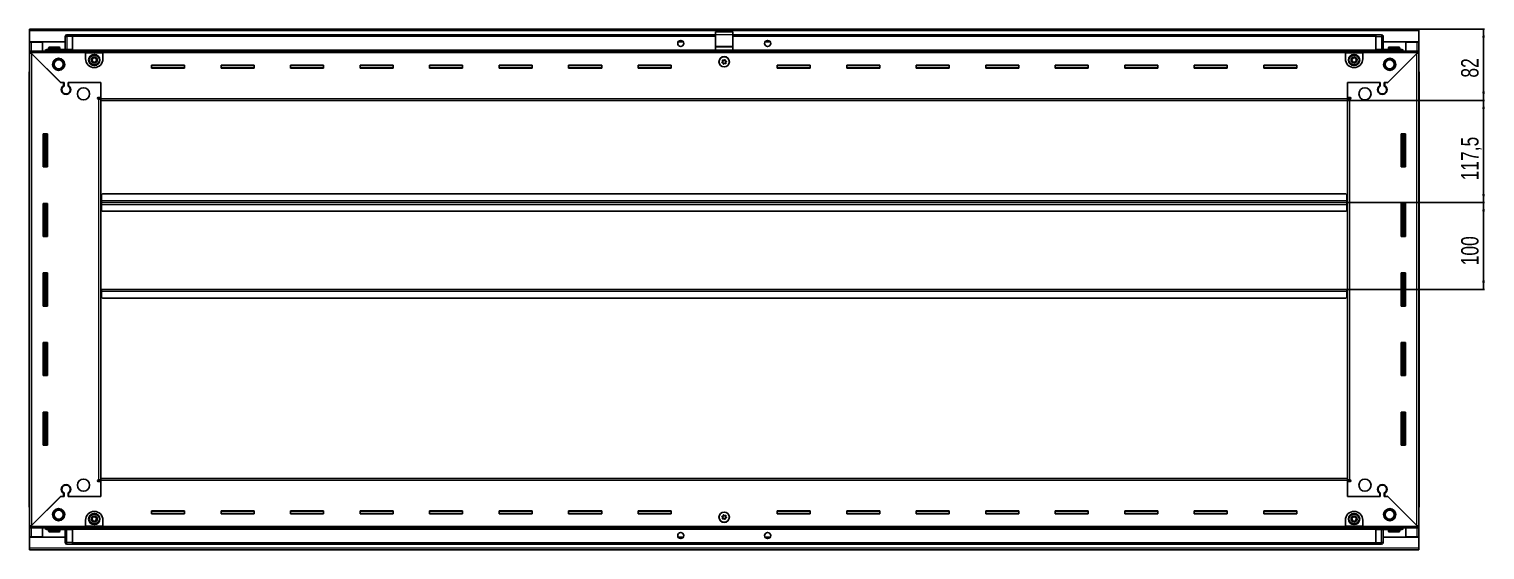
# Model space of a CAD drawing. Header units: millimetres. Extents: x 1132 to 6862, y -937 to 1933.
# Drawn here: x 5187 to 6862, y 1148 to 1747 of the extents above; entities that cross this region are included whole.
import ezdxf

# ---------------------------------------------------------------- set-up
doc = ezdxf.new("R2010")
doc.units = ezdxf.units.MM
doc.layers.add('FORMAT', color=7, linetype='Continuous')
doc.styles.add('SLDTEXTSTYLE0', font='TXT', dxfattribs={"width": 0.75})
doc.dimstyles.new('SLDDIMSTYLE0', dxfattribs={"dimtxt": 20, "dimasz": 10, "dimexe": 0, "dimexo": 0.0625, "dimgap": 5, "dimtad": 2, "dimdec": 1, "dimrnd": 1e-09, "dimzin": 12, "dimdsep": 46, "dimtxsty": 'SLDTEXTSTYLE0', "dimsah": 1, "dimcen": 0.09, "dimadec": 0, "dimazin": 3, "dimtfac": 1, "dimtofl": 0, "dimtmove": 0, "dimatfit": 3, "dimfxl": 0, "dimfrac": 2, "dimtolj": 1, "dimtzin": 12, "dimarcsym": 0})

# ---------------------------------------------------------------- blocks, each defined once
blk = doc.blocks.new('_D_6')
at = {"layer": 'FORMAT'}
for p, q in [((6786.1, 1746.6), (6861.6, 1746.6)), ((6860.6, 1746.6), (6860.6, 1664.6)), ((6704.1, 1664.6), (6861.6, 1664.6))]:
    blk.add_line(p, q, dxfattribs=at)
for points in [[(6860.6, 1746.6), (6859.1, 1736.6), (6862.1, 1736.6)], [(6860.6, 1664.6), (6862.1, 1674.6), (6859.1, 1674.6)]]:
    blk.add_solid(points, dxfattribs=at)
at = {"layer": 'FORMAT', "insert": (6834.8, 1690.8), "char_height": 20, "attachment_point": 1, "rotation": 90, "style": 'SLDTEXTSTYLE0'}
blk.add_mtext('82', dxfattribs=at)
blk = doc.blocks.new('_D_7')
at = {"layer": 'FORMAT'}
for p, q in [((6704.1, 1664.6), (6861.6, 1664.6)), ((6860.6, 1547.1), (6860.6, 1664.6)), ((6703.1, 1547.1), (6861.6, 1547.1))]:
    blk.add_line(p, q, dxfattribs=at)
for points in [[(6860.6, 1664.6), (6859.1, 1654.6), (6862.1, 1654.6)], [(6860.6, 1547.1), (6862.1, 1557.1), (6859.1, 1557.1)]]:
    blk.add_solid(points, dxfattribs=at)
at = {"layer": 'FORMAT', "insert": (6834.8, 1572.6), "char_height": 20, "attachment_point": 1, "rotation": 90, "style": 'SLDTEXTSTYLE0'}
blk.add_mtext('117,5', dxfattribs=at)
blk = doc.blocks.new('_D_8')
at = {"layer": 'FORMAT'}
for p, q in [((6703.1, 1547.1), (6861.6, 1547.1)), ((6860.6, 1547.1), (6860.6, 1447.1)), ((6703.1, 1447.1), (6861.6, 1447.1))]:
    blk.add_line(p, q, dxfattribs=at)
for points in [[(6860.6, 1547.1), (6859.1, 1537.1), (6862.1, 1537.1)], [(6860.6, 1447.1), (6862.1, 1457.1), (6859.1, 1457.1)]]:
    blk.add_solid(points, dxfattribs=at)
at = {"layer": 'FORMAT', "insert": (6834.8, 1474.9), "char_height": 20, "attachment_point": 1, "rotation": 90, "style": 'SLDTEXTSTYLE0'}
blk.add_mtext('100', dxfattribs=at)

msp = doc.modelspace()

# ---------------------------------------------------------------- linework, layer by layer
at = {"color": 7, "linetype": 'Continuous', "lineweight": 25}
for p, q in [((5187.1, 1746.6), (6786.1, 1746.6)), ((5187.1, 1744.5), (5187.1, 1746.6)), ((5187.1, 1732.1), (5187.1, 1744.5)), ((5976.6, 1743.6), (5996.6, 1743.6)), ((5976.6, 1740.34), (5976.6, 1743.6)), ((5996.6, 1740.34), (5996.6, 1743.6)), ((6786.1, 1746.6), (6786.1, 1744.5)), ((6786.1, 1744.5), (6786.1, 1732.1)), ((5228.1, 1732.1), (5187.1, 1732.1)), ((5187.1, 1731.6), (5187.1, 1732.1)), ((5187.1, 1731.6), (5189.2, 1731.6)), ((5187.1, 1721.35), (5187.1, 1731.6)), ((5188.6, 1731.6), (5188.6, 1732.1)), ((5202.1, 1731.6), (5189.2, 1731.6)), ((5202.1, 1721.35), (5202.1, 1731.6)), ((5228.1, 1723.1), (5228.1, 1738.1)), ((5228.78, 1739.6), (5228.78, 1739.6)), ((5230.1, 1740.1), (5236.6, 1740.1)), ((5230.1, 1740.1), (5236.6, 1740.1)), ((5236.6, 1740.1), (5236.6, 1740.1)), ((5236.6, 1740.1), (5236.6, 1740.1)), ((5236.6, 1740.1), (5236.6, 1738.1)), ((5976.6, 1739.95), (5236.6, 1739.95)), ((5236.6, 1723.1), (5236.6, 1738.1)), ((5939.47, 1732.1), (5933.73, 1732.1)), ((5976.6, 1727.19), (5976.6, 1740.34)), ((5976.6, 1726.1), (5976.6, 1727.19)), ((5976.6, 1726.1), (5996.6, 1726.1)), ((5976.6, 1722.6), (5976.6, 1726.1)), ((5996.6, 1727.19), (5996.6, 1740.34)), ((6736.6, 1739.95), (5996.6, 1739.95)), ((5996.6, 1726.1), (5996.6, 1727.19)), ((5996.6, 1722.6), (5996.6, 1726.1)), ((6039.47, 1732.1), (6033.73, 1732.1)), ((6736.6, 1740.1), (6736.6, 1740.1)), ((6743.1, 1740.1), (6736.6, 1740.1)), ((6743.1, 1740.1), (6736.6, 1740.1)), ((6736.6, 1740.1), (6736.6, 1738.1)), ((6736.6, 1723.1), (6736.6, 1738.1)), ((6745.1, 1738.1), (6745.1, 1738.1)), ((6745.1, 1723.1), (6745.1, 1738.1)), ((6786.1, 1732.1), (6745.1, 1732.1)), ((6771.1, 1721.35), (6771.1, 1731.6)), ((6771.1, 1731.6), (6784, 1731.6)), ((6784, 1731.6), (6786.1, 1731.6)), ((6784.6, 1731.6), (6784.6, 1732.1)), ((6786.1, 1731.6), (6786.1, 1732.1)), ((6786.1, 1731.6), (6786.1, 1721.35)), ((5187.1, 1719.85), (5187.1, 1721.35)), ((5187.1, 1721.35), (5188.1, 1721.35)), ((5187.1, 1719.35), (5187.1, 1719.85)), ((5187.1, 1719.85), (5188.1, 1719.85)), ((5187.1, 1174.85), (5187.1, 1719.35)), ((5188.6, 1719.35), (5187.1, 1719.35)), ((5188.1, 1719.85), (5188.1, 1721.35)), ((5188.1, 1721.35), (5251.6, 1721.35)), ((5188.7, 1719.25), (5222.6, 1685.35)), ((5223.3, 1684.65), (5189.2, 1718.75)), ((5207.6, 1723.1), (5236.6, 1723.1)), ((5209.1, 1725), (5209.1, 1723.1)), ((5209.9, 1725.8), (5221.3, 1725.8)), ((5222.1, 1723.1), (5222.1, 1725)), ((5236.6, 1723.1), (5236.6, 1722.6)), ((5236.6, 1721.95), (6736.6, 1721.95)), ((5251.6, 1719.25), (5251.6, 1721.35)), ((5251.6, 1721.35), (5271.6, 1721.35)), ((5251.6, 1719.85), (5271.6, 1719.85)), ((5251.6, 1712.35), (5251.6, 1719.25)), ((5271.6, 1721.35), (5271.6, 1719.25)), ((5271.6, 1721.35), (6701.6, 1721.35)), ((5271.6, 1719.25), (5271.6, 1712.35)), ((5976.6, 1722.6), (5996.6, 1722.6)), ((5980.6, 1722.6), (5980.6, 1721.95)), ((5983.1, 1721.95), (5983.1, 1722.6)), ((5990.1, 1721.95), (5990.1, 1722.6)), ((5992.6, 1721.95), (5992.6, 1722.6)), ((6701.6, 1719.25), (6701.6, 1721.35)), ((6701.6, 1721.35), (6721.6, 1721.35)), ((6701.6, 1719.85), (6721.6, 1719.85)), ((6701.6, 1712.35), (6701.6, 1719.25)), ((6721.6, 1721.35), (6785.1, 1721.35)), ((6721.6, 1721.35), (6721.6, 1719.25)), ((6721.6, 1719.25), (6721.6, 1712.35)), ((6736.6, 1723.1), (6736.6, 1722.6)), ((6765.6, 1723.1), (6736.6, 1723.1)), ((6784, 1718.75), (6749.9, 1684.65)), ((6750.6, 1685.35), (6784.5, 1719.25)), ((6751.1, 1725), (6751.1, 1723.1)), ((6751.9, 1725.8), (6763.3, 1725.8)), ((6764.1, 1723.1), (6764.1, 1725)), ((6784.6, 1719.35), (6786.1, 1719.35)), ((6785.1, 1719.85), (6785.1, 1721.35)), ((6785.1, 1721.35), (6786.1, 1721.35)), ((6785.1, 1719.85), (6786.1, 1719.85)), ((6786.1, 1719.85), (6786.1, 1721.35)), ((6786.1, 1719.85), (6786.1, 1719.35)), ((6786.1, 1719.35), (6786.1, 1174.85)), ((5186.6, 1696.6), (5186.6, 1690.1)), ((5186.6, 1690.1), (5186.6, 1696.6)), ((5365.6, 1705.1), (5327.6, 1705.1)), ((5327.6, 1705.1), (5327.6, 1701.6)), ((5365.6, 1702.35), (5327.6, 1702.35)), ((5327.6, 1701.6), (5365.6, 1701.6)), ((5365.6, 1701.6), (5365.6, 1705.1)), ((5445.6, 1705.1), (5407.6, 1705.1)), ((5407.6, 1705.1), (5407.6, 1701.6)), ((5445.6, 1702.35), (5407.6, 1702.35)), ((5407.6, 1701.6), (5445.6, 1701.6)), ((5445.6, 1701.6), (5445.6, 1705.1)), ((5525.6, 1705.1), (5487.6, 1705.1)), ((5487.6, 1705.1), (5487.6, 1701.6)), ((5525.6, 1702.35), (5487.6, 1702.35)), ((5487.6, 1701.6), (5525.6, 1701.6)), ((5525.6, 1701.6), (5525.6, 1705.1)), ((5605.6, 1705.1), (5567.6, 1705.1)), ((5567.6, 1705.1), (5567.6, 1701.6)), ((5605.6, 1702.35), (5567.6, 1702.35)), ((5567.6, 1701.6), (5605.6, 1701.6)), ((5605.6, 1701.6), (5605.6, 1705.1)), ((5685.6, 1705.1), (5647.6, 1705.1)), ((5647.6, 1705.1), (5647.6, 1701.6)), ((5685.6, 1702.35), (5647.6, 1702.35)), ((5647.6, 1701.6), (5685.6, 1701.6)), ((5685.6, 1701.6), (5685.6, 1705.1)), ((5765.6, 1705.1), (5727.6, 1705.1)), ((5727.6, 1705.1), (5727.6, 1701.6)), ((5765.6, 1702.35), (5727.6, 1702.35)), ((5727.6, 1701.6), (5765.6, 1701.6)), ((5765.6, 1701.6), (5765.6, 1705.1)), ((5845.6, 1705.1), (5807.6, 1705.1)), ((5807.6, 1705.1), (5807.6, 1701.6)), ((5845.6, 1702.35), (5807.6, 1702.35)), ((5807.6, 1701.6), (5845.6, 1701.6)), ((5845.6, 1701.6), (5845.6, 1705.1)), ((5925.6, 1705.1), (5887.6, 1705.1)), ((5887.6, 1705.1), (5887.6, 1701.6)), ((5925.6, 1702.35), (5887.6, 1702.35)), ((5887.6, 1701.6), (5925.6, 1701.6)), ((5925.6, 1701.6), (5925.6, 1705.1)), ((6085.6, 1705.1), (6047.6, 1705.1)), ((6047.6, 1705.1), (6047.6, 1701.6)), ((6085.6, 1702.35), (6047.6, 1702.35)), ((6047.6, 1701.6), (6085.6, 1701.6)), ((6085.6, 1701.6), (6085.6, 1705.1)), ((6165.6, 1705.1), (6127.6, 1705.1)), ((6127.6, 1705.1), (6127.6, 1701.6)), ((6165.6, 1702.35), (6127.6, 1702.35)), ((6127.6, 1701.6), (6165.6, 1701.6)), ((6165.6, 1701.6), (6165.6, 1705.1)), ((6245.6, 1705.1), (6207.6, 1705.1)), ((6207.6, 1705.1), (6207.6, 1701.6)), ((6245.6, 1702.35), (6207.6, 1702.35)), ((6207.6, 1701.6), (6245.6, 1701.6)), ((6245.6, 1701.6), (6245.6, 1705.1)), ((6325.6, 1705.1), (6287.6, 1705.1)), ((6287.6, 1705.1), (6287.6, 1701.6)), ((6325.6, 1702.35), (6287.6, 1702.35)), ((6287.6, 1701.6), (6325.6, 1701.6)), ((6325.6, 1701.6), (6325.6, 1705.1)), ((6405.6, 1705.1), (6367.6, 1705.1)), ((6367.6, 1705.1), (6367.6, 1701.6)), ((6405.6, 1702.35), (6367.6, 1702.35)), ((6367.6, 1701.6), (6405.6, 1701.6)), ((6405.6, 1701.6), (6405.6, 1705.1)), ((6485.6, 1705.1), (6447.6, 1705.1)), ((6447.6, 1705.1), (6447.6, 1701.6)), ((6485.6, 1702.35), (6447.6, 1702.35)), ((6447.6, 1701.6), (6485.6, 1701.6)), ((6485.6, 1701.6), (6485.6, 1705.1)), ((6565.6, 1705.1), (6527.6, 1705.1)), ((6527.6, 1705.1), (6527.6, 1701.6)), ((6565.6, 1702.35), (6527.6, 1702.35)), ((6527.6, 1701.6), (6565.6, 1701.6)), ((6565.6, 1701.6), (6565.6, 1705.1)), ((6645.6, 1705.1), (6607.6, 1705.1)), ((6607.6, 1705.1), (6607.6, 1701.6)), ((6645.6, 1702.35), (6607.6, 1702.35)), ((6607.6, 1701.6), (6645.6, 1701.6)), ((6645.6, 1701.6), (6645.6, 1705.1)), ((6786.1, 1697.93), (6786.1, 1697.93)), ((6786.6, 1696.6), (6786.6, 1690.1)), ((6786.6, 1690.1), (6786.6, 1696.6)), ((5186.6, 1690.1), (5186.6, 1690.1)), ((5187.1, 1690.1), (5186.6, 1690.1)), ((5186.75, 1690.1), (5186.75, 1204.1)), ((5222.6, 1685.35), (5226.8, 1685.35)), ((5224, 1685.35), (5223.3, 1684.65)), ((5226.1, 1685.35), (5224, 1685.35)), ((5226.1, 1685.35), (5226.1, 1681.46)), ((5226.8, 1685.35), (5226.8, 1681.07)), ((5231.4, 1685.35), (5269.1, 1685.35)), ((5231.4, 1681.07), (5231.4, 1685.35)), ((5232.1, 1681.46), (5232.1, 1685.35)), ((5269.1, 1685.35), (5232.1, 1685.35)), ((5269.1, 1666.7), (5269.1, 1685.35)), ((5269.1, 1668.1), (5269.1, 1685.35)), ((6704.1, 1685.35), (6741.8, 1685.35)), ((6704.1, 1666.7), (6704.1, 1685.35)), ((6704.1, 1685.35), (6704.1, 1668.1)), ((6741.1, 1685.35), (6704.1, 1685.35)), ((6741.1, 1685.35), (6741.1, 1681.46)), ((6741.8, 1685.35), (6741.8, 1681.07)), ((6746.4, 1685.35), (6750.6, 1685.35)), ((6746.4, 1681.07), (6746.4, 1685.35)), ((6749.2, 1685.35), (6747.1, 1685.35)), ((6747.1, 1681.46), (6747.1, 1685.35)), ((6749.9, 1684.65), (6749.2, 1685.35)), ((6786.1, 1690.1), (6786.6, 1690.1)), ((6786.45, 1204.1), (6786.45, 1690.1)), ((6786.6, 1690.1), (6786.6, 1690.1)), ((6786.6, 1690.1), (6786.6, 1690.1)), ((5227.1, 1672.49), (5227.1, 1671.73)), ((5266.25, 1668.1), (5269.1, 1668.1)), ((5267, 1666.1), (5266.25, 1666.1)), ((5267, 1666.1), (5269.1, 1666.1)), ((5269.1, 1667.1), (5267.1, 1667.1)), ((5267.1, 1667.1), (5267.1, 1666.1)), ((5269.1, 1664.6), (5269.1, 1666.7)), ((6704.1, 1664.6), (5269.1, 1664.6)), ((5269.1, 1229.6), (5269.1, 1664.6)), ((6704.1, 1668.1), (6706.95, 1668.1)), ((6706.1, 1667.1), (6704.1, 1667.1)), ((6704.1, 1666.7), (6704.1, 1664.6)), ((6704.1, 1666.1), (6706.2, 1666.1)), ((6704.1, 1664.6), (6704.1, 1229.6)), ((6706.1, 1666.1), (6706.1, 1667.1)), ((6706.95, 1666.1), (6706.2, 1666.1)), ((6746.1, 1672.49), (6746.1, 1671.73)), ((5207.6, 1626.1), (5202.6, 1626.1)), ((5202.6, 1626.1), (5202.6, 1588.1)), ((5204.75, 1588.1), (5204.75, 1626.1)), ((5206.54, 1588.1), (5206.54, 1626.1)), ((5206.58, 1588.1), (5206.58, 1626.1)), ((5207.6, 1588.1), (5207.6, 1626.1)), ((6765.6, 1626.1), (6765.6, 1588.1)), ((6770.6, 1626.1), (6765.6, 1626.1)), ((6766.62, 1626.1), (6766.62, 1588.1)), ((6766.66, 1626.1), (6766.66, 1588.1)), ((6768.45, 1626.1), (6768.45, 1588.1)), ((6770.6, 1588.1), (6770.6, 1626.1)), ((5202.6, 1588.1), (5207.6, 1588.1)), ((6765.6, 1588.1), (6770.6, 1588.1)), ((5207.6, 1546.1), (5202.6, 1546.1)), ((5202.6, 1546.1), (5202.6, 1508.1)), ((5204.75, 1508.1), (5204.75, 1546.1)), ((5206.54, 1508.1), (5206.54, 1546.1)), ((5206.58, 1508.1), (5206.58, 1546.1)), ((5207.6, 1508.1), (5207.6, 1546.1)), ((5269.85, 1547.1), (5269.1, 1547.1)), ((5270.1, 1549.95), (5269.85, 1549.95)), ((5269.85, 1549.95), (5269.85, 1547.1)), ((5269.85, 1547.1), (5269.85, 1544.25)), ((5269.85, 1544.25), (5270.1, 1544.25)), ((5271.1, 1557.1), (5270.1, 1556.1)), ((5270.1, 1556.1), (5270.1, 1549.2)), ((5270.1, 1547.1), (5270.1, 1549.2)), ((5270.1, 1545), (5270.1, 1547.1)), ((6703.1, 1547.1), (5270.1, 1547.1)), ((5270.1, 1545), (5270.1, 1538.1)), ((6702.1, 1557.1), (5271.1, 1557.1)), ((6703.1, 1556.1), (6702.1, 1557.1)), ((6703.1, 1549.2), (6703.1, 1556.1)), ((6703.35, 1549.95), (6703.1, 1549.95)), ((6703.1, 1549.2), (6703.1, 1547.1)), ((6703.1, 1547.1), (6703.1, 1545)), ((6703.1, 1538.1), (6703.1, 1545)), ((6703.1, 1544.25), (6703.35, 1544.25)), ((6703.35, 1547.1), (6703.35, 1549.95)), ((6703.35, 1544.25), (6703.35, 1547.1)), ((6704.1, 1547.1), (6703.35, 1547.1)), ((6765.6, 1546.1), (6765.6, 1508.1)), ((6770.6, 1546.1), (6765.6, 1546.1)), ((6766.62, 1546.1), (6766.62, 1508.1)), ((6766.66, 1546.1), (6766.66, 1508.1)), ((6768.45, 1546.1), (6768.45, 1508.1)), ((6770.6, 1508.1), (6770.6, 1546.1)), ((5270.1, 1538.1), (5271.1, 1537.1)), ((5271.1, 1537.1), (6702.1, 1537.1)), ((6702.1, 1537.1), (6703.1, 1538.1)), ((5202.6, 1508.1), (5207.6, 1508.1)), ((6765.6, 1508.1), (6770.6, 1508.1)), ((5207.6, 1466.1), (5202.6, 1466.1)), ((5202.6, 1466.1), (5202.6, 1428.1)), ((5204.75, 1428.1), (5204.75, 1466.1)), ((5206.54, 1428.1), (5206.54, 1466.1)), ((5206.58, 1428.1), (5206.58, 1466.1)), ((5207.6, 1428.1), (5207.6, 1466.1)), ((6765.6, 1466.1), (6765.6, 1428.1)), ((6770.6, 1466.1), (6765.6, 1466.1)), ((6766.62, 1466.1), (6766.62, 1428.1)), ((6766.66, 1466.1), (6766.66, 1428.1)), ((6768.45, 1466.1), (6768.45, 1428.1)), ((6770.6, 1428.1), (6770.6, 1466.1)), ((5269.1, 1447.1), (5269.85, 1447.1)), ((5269.85, 1447.1), (5269.85, 1444.25)), ((5269.85, 1444.25), (5270.1, 1444.25)), ((5270.1, 1445), (5270.1, 1447.1)), ((5270.1, 1447.1), (6703.1, 1447.1)), ((5270.1, 1445), (5270.1, 1438.1)), ((6703.1, 1447.1), (6703.1, 1445)), ((6703.1, 1438.1), (6703.1, 1445)), ((6703.1, 1444.25), (6703.35, 1444.25)), ((6703.35, 1444.25), (6703.35, 1447.1)), ((6703.35, 1447.1), (6704.1, 1447.1)), ((5202.6, 1428.1), (5207.6, 1428.1)), ((5270.1, 1438.1), (5271.1, 1437.1)), ((5271.1, 1437.1), (6702.1, 1437.1)), ((6702.1, 1437.1), (6703.1, 1438.1)), ((6765.6, 1428.1), (6770.6, 1428.1)), ((5207.6, 1386.1), (5202.6, 1386.1)), ((5202.6, 1386.1), (5202.6, 1348.1)), ((5204.75, 1348.1), (5204.75, 1386.1)), ((5206.54, 1348.1), (5206.54, 1386.1)), ((5206.58, 1348.1), (5206.58, 1386.1)), ((5207.6, 1348.1), (5207.6, 1386.1)), ((6765.6, 1386.1), (6765.6, 1348.1)), ((6770.6, 1386.1), (6765.6, 1386.1)), ((6766.62, 1386.1), (6766.62, 1348.1)), ((6766.66, 1386.1), (6766.66, 1348.1)), ((6768.45, 1386.1), (6768.45, 1348.1)), ((6770.6, 1348.1), (6770.6, 1386.1)), ((5202.6, 1348.1), (5207.6, 1348.1)), ((6765.6, 1348.1), (6770.6, 1348.1)), ((5207.6, 1306.1), (5202.6, 1306.1)), ((5202.6, 1306.1), (5202.6, 1268.1)), ((5204.75, 1268.1), (5204.75, 1306.1)), ((5206.54, 1268.1), (5206.54, 1306.1)), ((5206.58, 1268.1), (5206.58, 1306.1)), ((5207.6, 1268.1), (5207.6, 1306.1)), ((6765.6, 1306.1), (6765.6, 1268.1)), ((6770.6, 1306.1), (6765.6, 1306.1)), ((6766.62, 1306.1), (6766.62, 1268.1)), ((6766.66, 1306.1), (6766.66, 1268.1)), ((6768.45, 1306.1), (6768.45, 1268.1)), ((6770.6, 1268.1), (6770.6, 1306.1)), ((5202.6, 1268.1), (5207.6, 1268.1)), ((6765.6, 1268.1), (6770.6, 1268.1)), ((5266.25, 1228.1), (5267, 1228.1)), ((5269.1, 1226.1), (5266.25, 1226.1)), ((5269.1, 1228.1), (5267, 1228.1)), ((5267.1, 1228.1), (5267.1, 1227.1)), ((5267.1, 1227.1), (5269.1, 1227.1)), ((5269.1, 1229.6), (6704.1, 1229.6)), ((5269.1, 1227.5), (5269.1, 1229.6)), ((5269.1, 1227.5), (5269.1, 1208.85)), ((5269.1, 1208.85), (5269.1, 1226.1)), ((6704.1, 1229.6), (6704.1, 1227.5)), ((6706.2, 1228.1), (6704.1, 1228.1)), ((6704.1, 1227.5), (6704.1, 1208.85)), ((6704.1, 1227.1), (6706.1, 1227.1)), ((6704.1, 1226.1), (6704.1, 1208.85)), ((6706.95, 1226.1), (6704.1, 1226.1)), ((6706.1, 1227.1), (6706.1, 1228.1)), ((6706.2, 1228.1), (6706.95, 1228.1)), ((5222.6, 1208.85), (5188.7, 1174.95)), ((5189.2, 1175.45), (5223.3, 1209.55)), ((5226.8, 1208.85), (5222.6, 1208.85)), ((5223.3, 1209.55), (5224, 1208.85)), ((5224, 1208.85), (5226.1, 1208.85)), ((5226.1, 1212.74), (5226.1, 1208.85)), ((5226.8, 1213.14), (5226.8, 1208.85)), ((5227.1, 1222.48), (5227.1, 1221.72)), ((5231.4, 1208.85), (5231.4, 1213.14)), ((5269.1, 1208.85), (5231.4, 1208.85)), ((5232.1, 1208.85), (5232.1, 1212.74)), ((5232.1, 1208.85), (5269.1, 1208.85)), ((6741.8, 1208.85), (6704.1, 1208.85)), ((6704.1, 1208.85), (6741.1, 1208.85)), ((6741.1, 1212.74), (6741.1, 1208.85)), ((6741.8, 1213.14), (6741.8, 1208.85)), ((6746.1, 1222.48), (6746.1, 1221.72)), ((6746.4, 1208.85), (6746.4, 1213.14)), ((6750.6, 1208.85), (6746.4, 1208.85)), ((6747.1, 1208.85), (6747.1, 1212.74)), ((6747.1, 1208.85), (6749.2, 1208.85)), ((6749.2, 1208.85), (6749.9, 1209.55)), ((6749.9, 1209.55), (6784, 1175.45)), ((6784.5, 1174.95), (6750.6, 1208.85)), ((5186.6, 1204.1), (5186.6, 1204.1)), ((5186.6, 1197.6), (5186.6, 1204.1)), ((5186.6, 1204.1), (5186.6, 1204.1)), ((5186.6, 1204.1), (5186.6, 1197.6)), ((5187.1, 1204.1), (5186.6, 1204.1)), ((5187.1, 1196.28), (5187.1, 1196.28)), ((5365.6, 1192.6), (5327.6, 1192.6)), ((5327.6, 1192.6), (5327.6, 1189.1)), ((5327.6, 1191.85), (5365.6, 1191.85)), ((5365.6, 1189.1), (5365.6, 1192.6)), ((5445.6, 1192.6), (5407.6, 1192.6)), ((5407.6, 1192.6), (5407.6, 1189.1)), ((5407.6, 1191.85), (5445.6, 1191.85)), ((5445.6, 1189.1), (5445.6, 1192.6)), ((5525.6, 1192.6), (5487.6, 1192.6)), ((5487.6, 1192.6), (5487.6, 1189.1)), ((5487.6, 1191.85), (5525.6, 1191.85)), ((5525.6, 1189.1), (5525.6, 1192.6)), ((5605.6, 1192.6), (5567.6, 1192.6)), ((5567.6, 1192.6), (5567.6, 1189.1)), ((5567.6, 1191.85), (5605.6, 1191.85)), ((5605.6, 1189.1), (5605.6, 1192.6)), ((5685.6, 1192.6), (5647.6, 1192.6)), ((5647.6, 1192.6), (5647.6, 1189.1)), ((5647.6, 1191.85), (5685.6, 1191.85)), ((5685.6, 1189.1), (5685.6, 1192.6)), ((5765.6, 1192.6), (5727.6, 1192.6)), ((5727.6, 1192.6), (5727.6, 1189.1)), ((5727.6, 1191.85), (5765.6, 1191.85)), ((5765.6, 1189.1), (5765.6, 1192.6)), ((5845.6, 1192.6), (5807.6, 1192.6)), ((5807.6, 1192.6), (5807.6, 1189.1)), ((5807.6, 1191.85), (5845.6, 1191.85)), ((5845.6, 1189.1), (5845.6, 1192.6)), ((5925.6, 1192.6), (5887.6, 1192.6)), ((5887.6, 1192.6), (5887.6, 1189.1)), ((5887.6, 1191.85), (5925.6, 1191.85)), ((5925.6, 1189.1), (5925.6, 1192.6)), ((6085.6, 1192.6), (6047.6, 1192.6)), ((6047.6, 1192.6), (6047.6, 1189.1)), ((6047.6, 1191.85), (6085.6, 1191.85)), ((6085.6, 1189.1), (6085.6, 1192.6)), ((6165.6, 1192.6), (6127.6, 1192.6)), ((6127.6, 1192.6), (6127.6, 1189.1)), ((6127.6, 1191.85), (6165.6, 1191.85)), ((6165.6, 1189.1), (6165.6, 1192.6)), ((6245.6, 1192.6), (6207.6, 1192.6)), ((6207.6, 1192.6), (6207.6, 1189.1)), ((6207.6, 1191.85), (6245.6, 1191.85)), ((6245.6, 1189.1), (6245.6, 1192.6)), ((6325.6, 1192.6), (6287.6, 1192.6)), ((6287.6, 1192.6), (6287.6, 1189.1)), ((6287.6, 1191.85), (6325.6, 1191.85)), ((6325.6, 1189.1), (6325.6, 1192.6)), ((6405.6, 1192.6), (6367.6, 1192.6)), ((6367.6, 1192.6), (6367.6, 1189.1)), ((6367.6, 1191.85), (6405.6, 1191.85)), ((6405.6, 1189.1), (6405.6, 1192.6)), ((6485.6, 1192.6), (6447.6, 1192.6)), ((6447.6, 1192.6), (6447.6, 1189.1)), ((6447.6, 1191.85), (6485.6, 1191.85)), ((6485.6, 1189.1), (6485.6, 1192.6)), ((6565.6, 1192.6), (6527.6, 1192.6)), ((6527.6, 1192.6), (6527.6, 1189.1)), ((6527.6, 1191.85), (6565.6, 1191.85)), ((6565.6, 1189.1), (6565.6, 1192.6)), ((6645.6, 1192.6), (6607.6, 1192.6)), ((6607.6, 1192.6), (6607.6, 1189.1)), ((6607.6, 1191.85), (6645.6, 1191.85)), ((6645.6, 1189.1), (6645.6, 1192.6)), ((6786.1, 1204.1), (6786.6, 1204.1)), ((6786.6, 1204.1), (6786.6, 1204.1)), ((6786.6, 1197.6), (6786.6, 1204.1)), ((6786.6, 1204.1), (6786.6, 1197.6)), ((5187.1, 1174.35), (5187.1, 1174.85)), ((5188.6, 1174.85), (5187.1, 1174.85)), ((5187.1, 1174.35), (5187.1, 1172.85)), ((5188.1, 1174.35), (5187.1, 1174.35)), ((5188.1, 1174.35), (5188.1, 1172.85)), ((5251.6, 1174.95), (5251.6, 1181.85)), ((5251.6, 1172.85), (5251.6, 1174.95)), ((5271.6, 1174.35), (5251.6, 1174.35)), ((5271.6, 1181.85), (5271.6, 1174.95)), ((5271.6, 1174.95), (5271.6, 1172.85)), ((5327.6, 1189.1), (5365.6, 1189.1)), ((5407.6, 1189.1), (5445.6, 1189.1)), ((5487.6, 1189.1), (5525.6, 1189.1)), ((5567.6, 1189.1), (5605.6, 1189.1)), ((5647.6, 1189.1), (5685.6, 1189.1)), ((5727.6, 1189.1), (5765.6, 1189.1)), ((5807.6, 1189.1), (5845.6, 1189.1)), ((5887.6, 1189.1), (5925.6, 1189.1)), ((6047.6, 1189.1), (6085.6, 1189.1)), ((6127.6, 1189.1), (6165.6, 1189.1)), ((6207.6, 1189.1), (6245.6, 1189.1)), ((6287.6, 1189.1), (6325.6, 1189.1)), ((6367.6, 1189.1), (6405.6, 1189.1)), ((6447.6, 1189.1), (6485.6, 1189.1)), ((6527.6, 1189.1), (6565.6, 1189.1)), ((6607.6, 1189.1), (6645.6, 1189.1)), ((6701.6, 1174.95), (6701.6, 1181.85)), ((6701.6, 1172.85), (6701.6, 1174.95)), ((6721.6, 1174.35), (6701.6, 1174.35)), ((6721.6, 1181.85), (6721.6, 1174.95)), ((6721.6, 1174.95), (6721.6, 1172.85)), ((6784.6, 1174.85), (6786.1, 1174.85)), ((6785.1, 1174.35), (6785.1, 1172.85)), ((6786.1, 1174.35), (6785.1, 1174.35)), ((6786.1, 1174.85), (6786.1, 1174.35)), ((6786.1, 1174.35), (6786.1, 1172.85)), ((5187.1, 1162.6), (5187.1, 1172.85)), ((5188.1, 1172.85), (5187.1, 1172.85)), ((5189.2, 1162.6), (5187.1, 1162.6)), ((5187.1, 1162.1), (5187.1, 1162.6)), ((5187.1, 1149.7), (5187.1, 1162.1)), ((5187.1, 1162.1), (5228.1, 1162.1)), ((5251.6, 1172.85), (5188.1, 1172.85)), ((5188.6, 1162.1), (5188.6, 1162.6)), ((5189.2, 1162.6), (5202.1, 1162.6)), ((5202.1, 1162.6), (5202.1, 1172.85)), ((5207.6, 1171.1), (5236.6, 1171.1)), ((5209.1, 1171.1), (5209.1, 1169.2)), ((5213.67, 1168.4), (5209.9, 1168.4)), ((5221.3, 1168.4), (5213.67, 1168.4)), ((5222.1, 1169.2), (5222.1, 1171.1)), ((5228.1, 1171.1), (5228.1, 1156.1)), ((6736.6, 1172.25), (5236.6, 1172.25)), ((5236.6, 1171.1), (5236.6, 1171.6)), ((5236.6, 1171.1), (5236.6, 1156.1)), ((5271.6, 1172.85), (5251.6, 1172.85)), ((6701.6, 1172.85), (5271.6, 1172.85)), ((5933.73, 1162.1), (5939.47, 1162.1)), ((6033.73, 1162.1), (6039.47, 1162.1)), ((6721.6, 1172.85), (6701.6, 1172.85)), ((6785.1, 1172.85), (6721.6, 1172.85)), ((6736.6, 1171.1), (6736.6, 1171.6)), ((6765.6, 1171.1), (6736.6, 1171.1)), ((6736.6, 1171.1), (6736.6, 1156.1)), ((6745.1, 1171.1), (6745.1, 1156.1)), ((6745.1, 1162.1), (6786.1, 1162.1)), ((6751.1, 1171.1), (6751.1, 1169.2)), ((6758.89, 1168.4), (6751.9, 1168.4)), ((6763.3, 1168.4), (6758.89, 1168.4)), ((6764.1, 1169.2), (6764.1, 1171.1)), ((6771.1, 1162.6), (6771.1, 1172.85)), ((6784, 1162.6), (6771.1, 1162.6)), ((6786.1, 1162.6), (6784, 1162.6)), ((6784.6, 1162.1), (6784.6, 1162.6)), ((6786.1, 1172.85), (6785.1, 1172.85)), ((6786.1, 1172.85), (6786.1, 1162.6)), ((6786.1, 1162.1), (6786.1, 1162.6)), ((6786.1, 1162.1), (6786.1, 1149.7)), ((5187.1, 1147.6), (5187.1, 1149.7)), ((6786.1, 1147.6), (5187.1, 1147.6)), ((5228.1, 1156.1), (5228.1, 1156.1)), ((5230.1, 1154.1), (5236.6, 1154.1)), ((5230.1, 1154.1), (5236.6, 1154.1)), ((5236.6, 1154.1), (5236.6, 1156.1)), ((5236.6, 1154.25), (6736.6, 1154.25)), ((5236.6, 1154.1), (5236.6, 1154.1)), ((6736.6, 1154.1), (6736.6, 1156.1)), ((6736.6, 1154.1), (6736.6, 1154.1)), ((6743.1, 1154.1), (6736.6, 1154.1)), ((6736.6, 1154.1), (6736.6, 1154.1)), ((6743.1, 1154.1), (6736.6, 1154.1)), ((6744.42, 1154.6), (6744.42, 1154.6)), ((6786.1, 1149.7), (6786.1, 1147.6))]:
    msp.add_line(p, q, dxfattribs=at)
at = {"color": 8, "linetype": 'Continuous', "lineweight": 18}
for p, q in [((6786.1, 1744.5), (5187.1, 1744.5)), ((5189.2, 1731.6), (5189.2, 1732.1)), ((5189.2, 1721.35), (5189.2, 1731.6)), ((5228.1, 1738.1), (5230.1, 1738.1)), ((5230.1, 1740.1), (5230.1, 1738.1)), ((5230.1, 1738.1), (5230.1, 1723.1)), ((5236.6, 1738.1), (5230.1, 1738.1)), ((5976.6, 1737.95), (5236.6, 1737.95)), ((5976.6, 1740.34), (5996.6, 1740.34)), ((5976.6, 1727.19), (5996.6, 1727.19)), ((6736.6, 1737.95), (5996.6, 1737.95)), ((6736.6, 1738.1), (6743.1, 1738.1)), ((6743.1, 1740.1), (6743.1, 1738.1)), ((6745.1, 1738.1), (6743.1, 1738.1)), ((6743.1, 1738.1), (6743.1, 1723.1)), ((6784, 1732.1), (6784, 1731.6)), ((6784, 1731.6), (6784, 1721.35)), ((5251.6, 1719.25), (5188.7, 1719.25)), ((5189.2, 1718.75), (5189.2, 1175.45)), ((5209.1, 1725), (5222.1, 1725)), ((5976.6, 1722.6), (5236.6, 1722.6)), ((6736.6, 1721.37), (5236.6, 1721.37)), ((5251.6, 1719.25), (5271.6, 1719.25)), ((6701.6, 1719.25), (5271.6, 1719.25)), ((5982.6, 1721.95), (5982.6, 1722.6)), ((5990.6, 1721.95), (5990.6, 1722.6)), ((6736.6, 1722.6), (5996.6, 1722.6)), ((6701.6, 1719.25), (6721.6, 1719.25)), ((6784.5, 1719.25), (6721.6, 1719.25)), ((6751.1, 1725), (6764.1, 1725)), ((6784, 1175.45), (6784, 1718.75)), ((5187.1, 1696.6), (5186.6, 1696.6)), ((6786.1, 1696.6), (6786.6, 1696.6)), ((5267, 1228.1), (5267, 1666.1)), ((5269.1, 1666.7), (6704.1, 1666.7)), ((6706.2, 1666.1), (6706.2, 1228.1)), ((5204.1, 1626.1), (5204.1, 1588.1)), ((5205.34, 1626.1), (5205.34, 1588.1)), ((6767.86, 1588.1), (6767.86, 1626.1)), ((6769.1, 1588.1), (6769.1, 1626.1)), ((5204.1, 1546.1), (5204.1, 1508.1)), ((5205.34, 1546.1), (5205.34, 1508.1)), ((6703.1, 1549.2), (5270.1, 1549.2)), ((5270.1, 1545), (6703.1, 1545)), ((6767.86, 1508.1), (6767.86, 1546.1)), ((6769.1, 1508.1), (6769.1, 1546.1)), ((5204.1, 1466.1), (5204.1, 1428.1)), ((5205.34, 1466.1), (5205.34, 1428.1)), ((6767.86, 1428.1), (6767.86, 1466.1)), ((6769.1, 1428.1), (6769.1, 1466.1)), ((5270.1, 1445), (6703.1, 1445)), ((5204.1, 1386.1), (5204.1, 1348.1)), ((5205.34, 1386.1), (5205.34, 1348.1)), ((6767.86, 1348.1), (6767.86, 1386.1)), ((6769.1, 1348.1), (6769.1, 1386.1)), ((5204.1, 1306.1), (5204.1, 1268.1)), ((5205.34, 1306.1), (5205.34, 1268.1)), ((6767.86, 1268.1), (6767.86, 1306.1)), ((6769.1, 1268.1), (6769.1, 1306.1)), ((6704.1, 1227.5), (5269.1, 1227.5)), ((5187.1, 1197.6), (5186.6, 1197.6)), ((6786.1, 1197.6), (6786.6, 1197.6)), ((5188.7, 1174.95), (5251.6, 1174.95)), ((5271.6, 1174.95), (5251.6, 1174.95)), ((5271.6, 1174.95), (6701.6, 1174.95)), ((6721.6, 1174.95), (6701.6, 1174.95)), ((6721.6, 1174.95), (6784.5, 1174.95)), ((5189.2, 1162.6), (5189.2, 1172.85)), ((5189.2, 1162.1), (5189.2, 1162.6)), ((5213.4, 1169.2), (5209.1, 1169.2)), ((5222.1, 1169.2), (5213.4, 1169.2)), ((5230.1, 1156.1), (5230.1, 1171.1)), ((5236.6, 1172.84), (6736.6, 1172.84)), ((5236.6, 1171.6), (6736.6, 1171.6)), ((5236.6, 1156.25), (6736.6, 1156.25)), ((6743.1, 1156.1), (6743.1, 1171.1)), ((6759.07, 1169.2), (6751.1, 1169.2)), ((6764.1, 1169.2), (6759.07, 1169.2)), ((6784, 1172.85), (6784, 1162.6)), ((6784, 1162.6), (6784, 1162.1)), ((6786.1, 1149.7), (5187.1, 1149.7)), ((5228.1, 1156.1), (5230.1, 1156.1)), ((5230.1, 1154.1), (5230.1, 1156.1)), ((5236.6, 1156.1), (5230.1, 1156.1)), ((6736.6, 1156.1), (6743.1, 1156.1)), ((6745.1, 1156.1), (6743.1, 1156.1)), ((6743.1, 1154.1), (6743.1, 1156.1))]:
    msp.add_line(p, q, dxfattribs=at)
at = {"color": 7, "linetype": 'Continuous', "lineweight": 25, "flags": 128}
msp.add_lwpolyline([(6744.95, 1738.86), (6745.06, 1738.49), (6745.1, 1738.1)], dxfattribs=at)
at = {"color": 7, "linetype": 'Continuous', "lineweight": 25}
for centre, radius in [((5936.6, 1730.1), 3.5), ((6036.6, 1730.1), 3.5), ((5220.6, 1706.1), 7), ((5220.6, 1706.1), 6.02), ((5220.6, 1706.1), 5.1), ((5261.6, 1711.1), 6.5), ((5261.6, 1711.1), 3.46), ((5986.6, 1709.1), 6), ((5986.6, 1708.95), 5.79), ((5986.6, 1708.95), 1.85), ((6711.6, 1711.1), 6.5), ((6711.6, 1711.1), 3.46), ((6752.6, 1706.1), 7), ((6752.6, 1706.1), 6.03), ((6752.6, 1706.1), 5.1), ((5249.1, 1672.1), 7), ((6724.1, 1672.1), 7), ((5249.1, 1222.1), 7), ((6724.1, 1222.1), 7), ((5220.6, 1188.1), 7), ((5220.6, 1188.1), 6.02), ((5220.6, 1188.1), 5.1), ((5986.6, 1185.1), 6), ((5986.6, 1185.25), 5.79), ((6752.6, 1188.1), 7), ((6752.6, 1188.1), 6.02), ((6752.6, 1188.1), 5.1), ((5261.6, 1183.1), 6.5), ((5261.6, 1183.1), 3.46), ((5986.6, 1185.25), 1.85), ((6711.6, 1183.1), 6.5), ((6711.6, 1183.1), 3.46), ((5936.6, 1164.1), 3.5), ((6036.6, 1164.1), 3.5)]:
    msp.add_circle(centre, radius, dxfattribs=at)
at = {"color": 8, "linetype": 'Continuous', "lineweight": 18}
for centre in [(5261.6, 1711.1), (6711.6, 1711.1), (5261.6, 1183.1), (6711.6, 1183.1)]:
    msp.add_circle(centre, 5.7, dxfattribs=at)
at = {"color": 7, "linetype": 'Continuous', "lineweight": 25}
for centre, radius, start, end in [((5230.1, 1738.1), 2, 90, 180), ((6743.1, 1738.1), 2, 0, 90), ((5209.9, 1725), 0.8, 90, 180), ((5221.3, 1725), 0.8, 0, 90), ((5227.9, 1723.3), 0.2, 270, 0), ((5261.6, 1712.35), 10, 180, 270), ((5261.6, 1711.1), 2.5, 134.01559, 194.01559), ((5261.6, 1711.1), 2.5, 194.01559, 254.01559), ((5261.6, 1711.1), 2.5, 74.01559, 134.01559), ((5261.6, 1711.1), 2.5, 254.01559, 314.01559), ((5261.6, 1712.35), 10, 270, 0), ((5261.6, 1711.1), 2.5, 14.01559, 74.01559), ((5261.6, 1711.1), 2.5, 314.01559, 14.01559), ((6711.6, 1712.35), 10, 180, 270), ((6711.6, 1711.1), 2.5, 160.11158, 220.11158), ((6711.6, 1711.1), 2.5, 100.11158, 160.11158), ((6711.6, 1711.1), 2.5, 220.11158, 280.11158), ((6711.6, 1711.1), 2.5, 40.11158, 100.11158), ((6711.6, 1712.35), 10, 270, 0), ((6711.6, 1711.1), 2.5, 280.11158, 340.11158), ((6711.6, 1711.1), 2.5, 340.11158, 40.11158), ((6745.3, 1723.3), 0.2, 180, 270), ((6751.9, 1725), 0.8, 90, 180), ((6763.3, 1725), 0.8, 0, 90), ((5188.6, 1696.6), 2, 138.57492, 180), ((5188.6, 1696.6), 2, 138.59038, 180), ((6784.6, 1696.6), 2, 33.94202, 41.40962), ((6784.6, 1696.6), 2, 0, 41.39416), ((6784.6, 1696.6), 2, 0, 18.58003), ((5229.1, 1676.85), 5.5, 123.05573, 56.94427), ((5229.1, 1676.85), 4.8, 118.63099, 61.36901), ((6744.1, 1676.85), 5.5, 123.05573, 56.94427), ((6744.1, 1676.85), 4.8, 118.63099, 61.36901), ((5266.25, 1667.1), 1, 90, 270), ((6706.95, 1667.1), 1, 270, 90), ((5266.25, 1227.1), 1, 90, 270), ((6706.95, 1227.1), 1, 270, 90), ((5229.1, 1217.35), 5.5, 303.05573, 236.94427), ((5229.1, 1217.35), 4.8, 298.63099, 241.36901), ((6744.1, 1217.35), 5.5, 303.05573, 236.94427), ((6744.1, 1217.35), 4.8, 298.63099, 241.36901), ((5188.6, 1197.6), 2, 180, 221.39416), ((5261.6, 1181.85), 10, 90, 180), ((5261.6, 1181.85), 10, 0, 90), ((6711.6, 1181.85), 10, 90, 180), ((6711.6, 1181.85), 10, 0, 90), ((6784.6, 1197.6), 2, 318.57492, 0), ((6784.6, 1197.6), 2, 318.59038, 0), ((5261.6, 1183.1), 2.5, 127.47401, 187.47401), ((5261.6, 1183.1), 2.5, 187.47401, 247.47401), ((5261.6, 1183.1), 2.5, 67.47401, 127.47401), ((5261.6, 1183.1), 2.5, 247.47401, 307.47401), ((5261.6, 1183.1), 2.5, 7.47401, 67.47401), ((5261.6, 1183.1), 2.5, 307.47401, 7.47401), ((6711.6, 1183.1), 2.5, 147.04236, 207.04236), ((6711.6, 1183.1), 2.5, 207.04236, 267.04236), ((6711.6, 1183.1), 2.5, 87.04236, 147.04236), ((6711.6, 1183.1), 2.5, 267.04236, 327.04236), ((6711.6, 1183.1), 2.5, 27.04236, 87.04236), ((6711.6, 1183.1), 2.5, 327.04236, 27.04236), ((5209.9, 1169.2), 0.8, 180, 270), ((5221.3, 1169.2), 0.8, 270, 360), ((5227.9, 1170.9), 0.2, 0, 90), ((6745.3, 1170.9), 0.2, 90, 180), ((6751.9, 1169.2), 0.8, 180, 270), ((6763.3, 1169.2), 0.8, 270, 0), ((5230.1, 1156.1), 2, 180, 270), ((5230.1, 1156.1), 2, 180, 270), ((6743.1, 1156.1), 2, 270, 0)]:
    msp.add_arc(centre, radius, start, end, dxfattribs=at)
for points, knots in [([(5187.1, 1719.35), (5187.13, 1719.31), (5187.18, 1719.22), (5187.57, 1719.09), (5188.13, 1718.95), (5188.71, 1718.84), (5189.07, 1718.78), (5189.2, 1718.75)], [0, 0, 0, 0, 0.2302553, 0.4485219, 0.6667858, 0.8850496, 1, 1, 1, 1]), ([(5188.7, 1719.25), (5188.65, 1719.51), (5188.56, 1720), (5188.43, 1720.64), (5188.3, 1721.11), (5188.19, 1721.33), (5188.12, 1721.35), (5188.1, 1721.35)], [0, 0, 0, 0, 0.2302553, 0.4485219, 0.6667858, 0.8850496, 1, 1, 1, 1]), ([(5204.38, 1721.35), (5204.5, 1721.55), (5204.89, 1722.2), (5206.05, 1722.91), (5207.08, 1723.04), (5207.6, 1723.1)], [0, 0, 0, 0, 0.1822499, 0.5911249, 1, 1, 1, 1]), ([(5236.6, 1723.1), (5236.6, 1723.07), (5236.6, 1722.99), (5236.6, 1722.37), (5236.6, 1721.79), (5236.6, 1721.4), (5236.6, 1721.37)], [0, 0, 0, 0, 0.3242788, 0.6485576, 0.9728365, 1, 1, 1, 1]), ([(5258.82, 1711.9), (5259.2, 1712.26), (5259.89, 1712.93), (5260.58, 1713.59), (5260.9, 1713.91)], [0, 0, 0, 0, 0.5346859, 1, 1, 1, 1]), ([(5259.52, 1709.1), (5259.44, 1709.43), (5259.24, 1710.23), (5259, 1711.2), (5258.85, 1711.78), (5258.82, 1711.9)], [0, 0, 0, 0, 0.3629006, 0.8668753, 1, 1, 1, 1]), ([(5262.3, 1708.3), (5261.8, 1708.45), (5260.88, 1708.71), (5259.95, 1708.98), (5259.52, 1709.1)], [0, 0, 0, 0, 0.5346859, 1, 1, 1, 1]), ([(5260.9, 1713.91), (5261.4, 1713.76), (5262.32, 1713.5), (5263.25, 1713.23), (5263.68, 1713.11)], [0, 0, 0, 0, 0.5346859, 1, 1, 1, 1]), ([(5264.37, 1710.31), (5264, 1709.95), (5263.31, 1709.28), (5262.62, 1708.61), (5262.3, 1708.3)], [0, 0, 0, 0, 0.5346859, 1, 1, 1, 1]), ([(5263.68, 1713.11), (5263.71, 1712.99), (5263.85, 1712.41), (5264.09, 1711.44), (5264.29, 1710.64), (5264.37, 1710.31)], [0, 0, 0, 0, 0.1331247, 0.6370994, 1, 1, 1, 1]), ([(5984.71, 1711.03), (5984.71, 1711.02), (5984.69, 1710.99), (5984.68, 1710.94), (5984.69, 1710.79), (5984.79, 1710.42), (5984.93, 1709.89), (5984.76, 1709.28), (5984.4, 1708.91), (5984.1, 1708.66), (5983.92, 1708.5), (5983.87, 1708.42), (5983.86, 1708.38), (5983.86, 1708.35), (5983.88, 1708.32), (5983.93, 1708.27), (5984.18, 1708.18), (5984.65, 1708.07), (5985.29, 1707.76), (5985.54, 1707.09), (5985.6, 1706.62), (5985.67, 1706.36), (5985.71, 1706.31), (5985.74, 1706.29), (5985.77, 1706.28), (5985.81, 1706.29), (5985.84, 1706.3), (5985.91, 1706.35), (5986.08, 1706.5), (5986.35, 1706.77), (5986.76, 1707.09), (5987.38, 1707.2), (5987.89, 1707.01), (5988.26, 1706.88), (5988.4, 1706.86), (5988.46, 1706.87), (5988.49, 1706.88), (5988.51, 1706.92), (5988.52, 1706.97), (5988.51, 1707.12), (5988.41, 1707.49), (5988.27, 1708.01), (5988.44, 1708.62), (5988.8, 1709), (5989.1, 1709.25), (5989.28, 1709.41), (5989.33, 1709.49), (5989.34, 1709.53), (5989.33, 1709.56), (5989.32, 1709.59), (5989.27, 1709.63), (5989.02, 1709.73), (5988.55, 1709.84), (5987.91, 1710.15), (5987.66, 1710.81), (5987.6, 1711.29), (5987.53, 1711.54), (5987.49, 1711.6), (5987.46, 1711.62), (5987.43, 1711.63), (5987.39, 1711.62), (5987.35, 1711.6), (5987.29, 1711.56), (5987.12, 1711.41), (5986.85, 1711.14), (5986.44, 1710.82), (5985.82, 1710.71), (5985.31, 1710.89), (5984.94, 1711.03), (5984.8, 1711.05), (5984.74, 1711.04), (5984.72, 1711.03), (5984.71, 1711.03)], [0, 0, 0, 0, 0.0020087, 0.00442, 0.0093647, 0.0255282, 0.0677053, 0.0957862, 0.1246456, 0.1503415, 0.1605194, 0.1633943, 0.1656965, 0.1672448, 0.1688741, 0.1707699, 0.1786058, 0.2119941, 0.2499945, 0.2879948, 0.3213831, 0.329219, 0.3311148, 0.3327441, 0.3342924, 0.3362166, 0.3385353, 0.3413178, 0.349662, 0.3753578, 0.4042173, 0.4322982, 0.4744753, 0.4906388, 0.4966691, 0.49844, 0.5, 0.5020087, 0.50442, 0.5093647, 0.5255282, 0.5677053, 0.5957862, 0.6246456, 0.6503415, 0.6605194, 0.6633943, 0.6656965, 0.6672448, 0.6688741, 0.6707699, 0.6786058, 0.7119941, 0.7499945, 0.7879948, 0.8213831, 0.829219, 0.8311148, 0.8327441, 0.8342924, 0.8362166, 0.8385353, 0.8413178, 0.849662, 0.8753578, 0.9042173, 0.9322982, 0.9744753, 0.9906388, 0.9966691, 0.99844, 1, 1, 1, 1]), ([(6708.76, 1710.6), (6708.8, 1710.72), (6709, 1711.28), (6709.34, 1712.21), (6709.62, 1712.99), (6709.74, 1713.31)], [0, 0, 0, 0, 0.1331247, 0.6370994, 1, 1, 1, 1]), ([(6710.62, 1708.39), (6710.29, 1708.78), (6709.66, 1709.52), (6709.05, 1710.26), (6708.76, 1710.6)], [0, 0, 0, 0, 0.5346859, 1, 1, 1, 1]), ([(6709.74, 1713.31), (6710.25, 1713.4), (6711.2, 1713.57), (6712.14, 1713.74), (6712.58, 1713.82)], [0, 0, 0, 0, 0.5346859, 1, 1, 1, 1]), ([(6712.58, 1713.82), (6712.91, 1713.42), (6713.54, 1712.69), (6714.15, 1711.95), (6714.44, 1711.61)], [0, 0, 0, 0, 0.5346859, 1, 1, 1, 1]), ([(6714.44, 1711.61), (6714.32, 1711.29), (6714.04, 1710.51), (6713.71, 1709.58), (6713.5, 1709.01), (6713.46, 1708.9)], [0, 0, 0, 0, 0.36290056, 0.86687533, 1, 1, 1, 1]), ([(6736.6, 1723.1), (6736.6, 1723.07), (6736.6, 1722.99), (6736.6, 1722.37), (6736.6, 1721.79), (6736.6, 1721.4), (6736.6, 1721.37)], [0, 0, 0, 0, 0.3242788, 0.6485576, 0.9728365, 1, 1, 1, 1]), ([(6768.81, 1721.35), (6768.69, 1721.55), (6768.31, 1722.2), (6767.15, 1722.91), (6766.12, 1723.04), (6765.6, 1723.1)], [0, 0, 0, 0, 0.1822499, 0.5911249, 1, 1, 1, 1]), ([(6784, 1718.75), (6784.25, 1718.8), (6784.75, 1718.89), (6785.39, 1719.02), (6785.85, 1719.15), (6786.07, 1719.27), (6786.09, 1719.33), (6786.1, 1719.35)], [0, 0, 0, 0, 0.2302553, 0.4485219, 0.6667858, 0.8850496, 1, 1, 1, 1]), ([(6785.1, 1721.35), (6785.05, 1721.33), (6784.96, 1721.28), (6784.83, 1720.88), (6784.7, 1720.32), (6784.59, 1719.75), (6784.52, 1719.38), (6784.5, 1719.25)], [0, 0, 0, 0, 0.2302553, 0.4485219, 0.6667858, 0.8850496, 1, 1, 1, 1]), ([(6713.46, 1708.9), (6712.95, 1708.81), (6712, 1708.64), (6711.06, 1708.47), (6710.62, 1708.39)], [0, 0, 0, 0, 0.5346859, 1, 1, 1, 1]), ([(5189.2, 1175.45), (5188.95, 1175.41), (5188.45, 1175.32), (5187.81, 1175.19), (5187.35, 1175.05), (5187.13, 1174.94), (5187.11, 1174.88), (5187.1, 1174.85)], [0, 0, 0, 0, 0.2302553, 0.4485219, 0.6667858, 0.8850496, 1, 1, 1, 1]), ([(5188.1, 1172.85), (5188.15, 1172.88), (5188.24, 1172.93), (5188.37, 1173.33), (5188.5, 1173.88), (5188.61, 1174.46), (5188.68, 1174.83), (5188.7, 1174.95)], [0, 0, 0, 0, 0.2302553, 0.4485219, 0.6667858, 0.8850496, 1, 1, 1, 1]), ([(5258.93, 1184.21), (5259.03, 1184.29), (5259.51, 1184.65), (5260.3, 1185.26), (5260.95, 1185.76), (5261.22, 1185.97)], [0, 0, 0, 0, 0.13312467, 0.63709944, 1, 1, 1, 1]), ([(5259.31, 1181.35), (5259.24, 1181.86), (5259.12, 1182.82), (5258.99, 1183.77), (5258.93, 1184.21)], [0, 0, 0, 0, 0.5346859, 1, 1, 1, 1]), ([(5261.97, 1180.24), (5261.5, 1180.44), (5260.61, 1180.81), (5259.72, 1181.18), (5259.31, 1181.35)], [0, 0, 0, 0, 0.5346859, 1, 1, 1, 1]), ([(5261.22, 1185.97), (5261.7, 1185.77), (5262.59, 1185.4), (5263.48, 1185.03), (5263.89, 1184.86)], [0, 0, 0, 0, 0.53468586, 1, 1, 1, 1]), ([(5264.27, 1182), (5263.99, 1181.79), (5263.34, 1181.29), (5262.55, 1180.68), (5262.07, 1180.32), (5261.97, 1180.24)], [0, 0, 0, 0, 0.3629006, 0.8668753, 1, 1, 1, 1]), ([(5263.89, 1184.86), (5263.96, 1184.35), (5264.08, 1183.39), (5264.21, 1182.44), (5264.27, 1182)], [0, 0, 0, 0, 0.5346859, 1, 1, 1, 1]), ([(5984.71, 1183.18), (5984.73, 1183.18), (5984.75, 1183.16), (5984.81, 1183.16), (5984.95, 1183.18), (5985.31, 1183.32), (5985.82, 1183.5), (5986.44, 1183.39), (5986.85, 1183.07), (5987.12, 1182.79), (5987.3, 1182.63), (5987.39, 1182.59), (5987.43, 1182.58), (5987.46, 1182.59), (5987.49, 1182.61), (5987.53, 1182.66), (5987.6, 1182.92), (5987.66, 1183.39), (5987.91, 1184.06), (5988.55, 1184.37), (5989.02, 1184.48), (5989.27, 1184.57), (5989.32, 1184.62), (5989.33, 1184.65), (5989.34, 1184.68), (5989.33, 1184.71), (5989.31, 1184.75), (5989.26, 1184.82), (5989.09, 1184.97), (5988.8, 1185.21), (5988.44, 1185.58), (5988.27, 1186.19), (5988.41, 1186.72), (5988.51, 1187.1), (5988.52, 1187.25), (5988.5, 1187.3), (5988.48, 1187.33), (5988.45, 1187.35), (5988.39, 1187.35), (5988.25, 1187.33), (5987.89, 1187.19), (5987.38, 1187.01), (5986.76, 1187.12), (5986.35, 1187.44), (5986.07, 1187.72), (5985.9, 1187.88), (5985.81, 1187.92), (5985.77, 1187.93), (5985.74, 1187.92), (5985.71, 1187.9), (5985.67, 1187.84), (5985.6, 1187.59), (5985.54, 1187.11), (5985.29, 1186.45), (5984.65, 1186.14), (5984.18, 1186.03), (5983.93, 1185.93), (5983.88, 1185.89), (5983.86, 1185.86), (5983.86, 1185.83), (5983.87, 1185.79), (5983.89, 1185.76), (5983.94, 1185.69), (5984.11, 1185.54), (5984.4, 1185.3), (5984.76, 1184.92), (5984.93, 1184.31), (5984.79, 1183.79), (5984.69, 1183.41), (5984.68, 1183.26), (5984.7, 1183.21), (5984.71, 1183.19), (5984.71, 1183.18)], [0, 0, 0, 0, 0.0020087, 0.00442, 0.0093647, 0.0255282, 0.0677053, 0.0957862, 0.1246456, 0.1503415, 0.1605194, 0.1633943, 0.1656965, 0.1672448, 0.1688741, 0.1707699, 0.1786058, 0.2119941, 0.2499945, 0.2879948, 0.3213831, 0.329219, 0.3311148, 0.3327441, 0.3342924, 0.3362166, 0.3385353, 0.3413178, 0.349662, 0.3753578, 0.4042173, 0.4322982, 0.4744753, 0.4906388, 0.4966691, 0.49844, 0.5, 0.5020087, 0.50442, 0.5093647, 0.5255282, 0.5677053, 0.5957862, 0.6246456, 0.6503415, 0.6605194, 0.6633943, 0.6656965, 0.6672448, 0.6688741, 0.6707699, 0.6786058, 0.7119941, 0.7499945, 0.7879948, 0.8213831, 0.829219, 0.8311148, 0.8327441, 0.8342924, 0.8362166, 0.8385353, 0.8413178, 0.849662, 0.8753578, 0.9042173, 0.9322982, 0.9744753, 0.9906388, 0.9966691, 0.99844, 1, 1, 1, 1]), ([(6708.72, 1183.25), (6709, 1183.69), (6709.52, 1184.5), (6710.04, 1185.3), (6710.29, 1185.68)], [0, 0, 0, 0, 0.5346859, 1, 1, 1, 1]), ([(6710.03, 1180.68), (6709.79, 1181.14), (6709.36, 1182), (6708.92, 1182.86), (6708.72, 1183.25)], [0, 0, 0, 0, 0.5346859, 1, 1, 1, 1]), ([(6712.91, 1180.53), (6712.57, 1180.55), (6711.75, 1180.59), (6710.75, 1180.64), (6710.15, 1180.68), (6710.03, 1180.68)], [0, 0, 0, 0, 0.3629006, 0.8668753, 1, 1, 1, 1]), ([(6710.29, 1185.68), (6710.41, 1185.67), (6711.01, 1185.64), (6712, 1185.59), (6712.83, 1185.54), (6713.17, 1185.53)], [0, 0, 0, 0, 0.1331247, 0.6370994, 1, 1, 1, 1]), ([(6714.48, 1182.96), (6714.2, 1182.52), (6713.68, 1181.71), (6713.15, 1180.91), (6712.91, 1180.53)], [0, 0, 0, 0, 0.5346859, 1, 1, 1, 1]), ([(6713.17, 1185.53), (6713.4, 1185.07), (6713.84, 1184.21), (6714.28, 1183.35), (6714.48, 1182.96)], [0, 0, 0, 0, 0.5346859, 1, 1, 1, 1]), ([(6786.1, 1174.85), (6786.07, 1174.9), (6786.02, 1174.99), (6785.63, 1175.12), (6785.07, 1175.25), (6784.49, 1175.37), (6784.13, 1175.43), (6784, 1175.45)], [0, 0, 0, 0, 0.23025534, 0.4485219, 0.6667858, 0.88504963, 1, 1, 1, 1]), ([(6784.5, 1174.95), (6784.55, 1174.7), (6784.64, 1174.21), (6784.77, 1173.57), (6784.9, 1173.1), (6785.01, 1172.88), (6785.08, 1172.86), (6785.1, 1172.85)], [0, 0, 0, 0, 0.2302553, 0.4485219, 0.6667858, 0.8850496, 1, 1, 1, 1]), ([(5204.38, 1172.85), (5204.5, 1172.65), (5204.89, 1172.01), (5206.05, 1171.3), (5207.08, 1171.17), (5207.6, 1171.1)], [0, 0, 0, 0, 0.1822499, 0.5911249, 1, 1, 1, 1]), ([(5236.6, 1171.1), (5236.6, 1171.14), (5236.6, 1171.22), (5236.6, 1171.84), (5236.6, 1172.4), (5236.6, 1172.77), (5236.6, 1172.78)], [0, 0, 0, 0, 0.3302662, 0.6605324, 0.9907986, 1, 1, 1, 1]), ([(6736.6, 1171.1), (6736.6, 1171.14), (6736.6, 1171.22), (6736.6, 1171.84), (6736.6, 1172.4), (6736.6, 1172.77), (6736.6, 1172.78)], [0, 0, 0, 0, 0.3302672, 0.6605344, 0.9908016, 1, 1, 1, 1]), ([(6768.81, 1172.85), (6768.69, 1172.65), (6768.31, 1172.01), (6767.15, 1171.3), (6766.12, 1171.17), (6765.6, 1171.1)], [0, 0, 0, 0, 0.1822499, 0.5911249, 1, 1, 1, 1])]:
    msp.add_open_spline(points, degree=3, knots=knots, dxfattribs=at)
for points in [[(5188.7, 1719.25), (5188.65, 1719.33), (5188.55, 1719.49), (5188.4, 1719.69), (5188.25, 1719.83), (5188.15, 1719.85), (5188.1, 1719.85)], [(5188.6, 1719.35), (5188.61, 1719.3), (5188.63, 1719.2), (5188.77, 1719.05), (5188.96, 1718.9), (5189.12, 1718.8), (5189.2, 1718.75)], [(6784, 1718.75), (6784.08, 1718.8), (6784.24, 1718.9), (6784.43, 1719.05), (6784.57, 1719.2), (6784.59, 1719.3), (6784.6, 1719.35)], [(6785.1, 1719.85), (6785.05, 1719.85), (6784.95, 1719.83), (6784.8, 1719.69), (6784.65, 1719.49), (6784.55, 1719.33), (6784.5, 1719.25)], [(5188.1, 1174.35), (5188.15, 1174.36), (5188.25, 1174.38), (5188.4, 1174.52), (5188.55, 1174.72), (5188.65, 1174.88), (5188.7, 1174.95)], [(5189.2, 1175.45), (5189.12, 1175.4), (5188.96, 1175.3), (5188.77, 1175.15), (5188.63, 1175), (5188.61, 1174.9), (5188.6, 1174.85)], [(6784.6, 1174.85), (6784.59, 1174.9), (6784.57, 1175), (6784.43, 1175.15), (6784.24, 1175.3), (6784.08, 1175.4), (6784, 1175.45)], [(6784.5, 1174.95), (6784.55, 1174.88), (6784.65, 1174.72), (6784.8, 1174.52), (6784.95, 1174.38), (6785.05, 1174.36), (6785.1, 1174.35)]]:
    msp.add_open_spline(points, degree=3, dxfattribs=at)
at = {"color": 8, "linetype": 'Continuous', "lineweight": 18}
for points, knots in [([(5207.6, 1723.1), (5207.6, 1723.06), (5207.6, 1722.99), (5207.6, 1722.55), (5207.6, 1722.09), (5207.6, 1721.68), (5207.6, 1721.41), (5207.6, 1721.35)], [0, 0, 0, 0, 0.3597529, 0.5534142, 0.7511852, 0.9489563, 1, 1, 1, 1]), ([(6765.6, 1723.1), (6765.6, 1723.06), (6765.6, 1722.99), (6765.6, 1722.55), (6765.6, 1722.09), (6765.6, 1721.68), (6765.6, 1721.41), (6765.6, 1721.35)], [0, 0, 0, 0, 0.35975288, 0.55341416, 0.75118521, 0.94895626, 1, 1, 1, 1]), ([(5207.6, 1171.1), (5207.6, 1171.15), (5207.6, 1171.22), (5207.6, 1171.66), (5207.6, 1172.11), (5207.6, 1172.53), (5207.6, 1172.8), (5207.6, 1172.85)], [0, 0, 0, 0, 0.3597529, 0.5534142, 0.7511852, 0.9489563, 1, 1, 1, 1]), ([(6765.6, 1171.1), (6765.6, 1171.15), (6765.6, 1171.22), (6765.6, 1171.66), (6765.6, 1172.11), (6765.6, 1172.53), (6765.6, 1172.8), (6765.6, 1172.85)], [0, 0, 0, 0, 0.35975288, 0.55341416, 0.75118521, 0.94895626, 1, 1, 1, 1])]:
    msp.add_open_spline(points, degree=3, knots=knots, dxfattribs=at)

# ---------------------------------------------------------------- dimensions: what is measured, and where the dimension line sits
at = {"layer": 'FORMAT'}
for base, p1, p2, picture, middle in [((6860.6, 1664.6), (6786.1, 1746.6), (6704.1, 1664.6), '_D_6', (6860.6, 1705.6)), ((6860.6, 1664.6), (6703.1, 1547.1), (6704.1, 1664.6), '_D_7', (6860.6, 1605.85)), ((6860.6, 1447.1), (6703.1, 1547.1), (6703.1, 1447.1), '_D_8', (6860.6, 1497.1))]:
    dim = msp.add_linear_dim(base=base, p1=p1, p2=p2, angle=90, dimstyle='SLDDIMSTYLE0', dxfattribs=at)
    dim.commit()
    dim.dimension.update_dxf_attribs({"geometry": picture, "text_midpoint": middle, "dimtype": 160})

doc.saveas('drawing.dxf')
